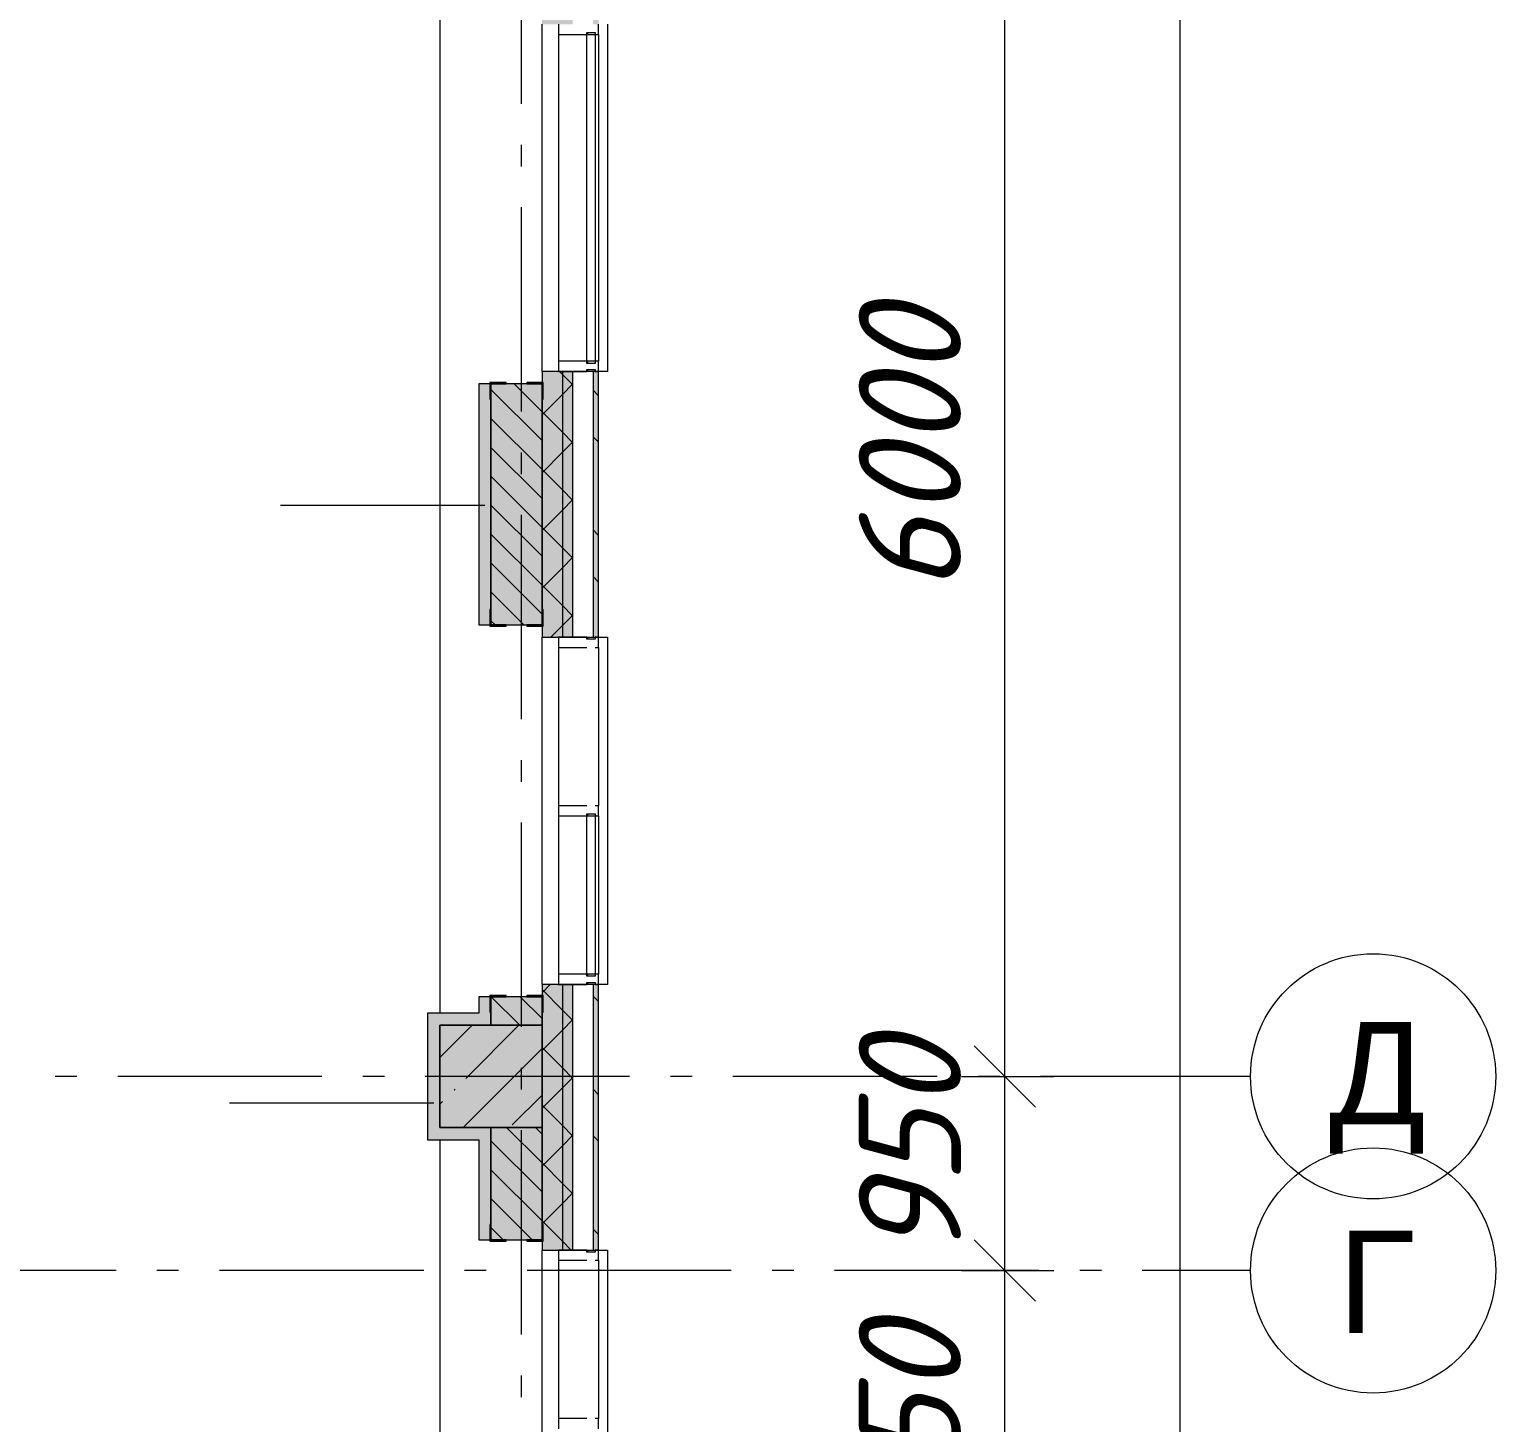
# Model space of a CAD drawing. Header units: millimetres. Extents: x -537608 to 253996, y -217170 to 186033.
# Drawn here: x -267036 to -259858, y -201445 to -194625 of the extents above; entities that cross this region are included whole.
import ezdxf

# ---------------------------------------------------------------- set-up
doc = ezdxf.new("R2010")
doc.units = ezdxf.units.MM
doc.layers.add('PDF _Геометрия', color=7, linetype='Continuous')
doc.layers.add('PDF _Текст', color=7, linetype='Continuous')
doc.layers.add('PDF _Сплошная заливка', color=7, linetype='Continuous', true_color=0xffffff)
doc.styles.add('PDF ArialMT', font='arial.ttf')
doc.styles.add('PDF ISOCPEUR Italic', font='isocpeui.ttf')

msp = doc.modelspace()

# ---------------------------------------------------------------- hatches: boundary and pattern name
at = {"layer": 'PDF _Сплошная заливка', "transparency": 33554559}
h = msp.add_hatch(color=256, dxfattribs=at)
h.paths.add_polyline_path([(-264249.1643, -212249.6591), (-264249.1643, -211209.6571), (-264276.1645, -211209.6571), (-264276.1645, -212249.6591)], flags=0)
h.paths.add_polyline_path([(-264249.1643, -209509.6581), (-264249.1643, -208314.6563), (-264276.1645, -208314.6563), (-264276.1645, -209509.6581)], flags=0)
h.paths.add_polyline_path([(-264249.1643, -206614.6531), (-264249.1643, -205314.6559), (-264276.1645, -205314.6559), (-264276.1645, -206614.6531)], flags=0)
h.paths.add_polyline_path([(-264249.1643, -203614.6527), (-264249.1643, -202299.6538), (-264276.1645, -202299.6538), (-264276.1645, -203614.6527)], flags=0)
h.paths.add_polyline_path([(-264276.1645, -200599.6527), (-264249.1643, -200599.6527), (-264249.1643, -199299.6513), (-264276.1645, -199299.6513), (-264276.1645, -200341.7158)], flags=0)
h.paths.add_polyline_path([(-264249.1643, -197599.6523), (-264249.1643, -196299.6509), (-264276.1645, -196299.6509), (-264276.1645, -197599.6523)], flags=0)
h.paths.add_polyline_path([(-264249.1643, -194599.6499), (-264249.1643, -193299.6505), (-264276.1645, -193299.6505), (-264276.1645, -194599.6499)], flags=0)
h.paths.add_polyline_path([(-264249.1643, -164629.6389), (-264249.1643, -162496.6379), (-264276.1645, -162496.6379), (-264276.1645, -164629.6389)], flags=0)
h.paths.add_polyline_path([(-264249.1643, -160696.6375), (-264249.1643, -160196.6364), (-264276.1645, -160196.6364), (-264276.1645, -160696.6375)], flags=0)
h.paths.add_polyline_path([(-264249.1643, -158906.6365), (-264249.1643, -154109.6348), (-264276.1645, -154109.6348), (-264276.1645, -158906.6365)], flags=0)
h.paths.add_polyline_path([(-264276.1645, -152409.6337), (-264249.1643, -152409.6337), (-264249.1643, -151109.6323), (-264276.1645, -151109.6323), (-264276.1645, -151128.1219)], flags=0)
h.paths.add_polyline_path([(-264249.1643, -149409.6334), (-264249.1643, -148109.6319), (-264276.1645, -148109.6319), (-264276.1645, -149409.6334)], flags=0)
h.paths.add_polyline_path([(-264249.1643, -146409.6309), (-264249.1643, -145109.6316), (-264276.1645, -145109.6316), (-264276.1645, -146409.6309)], flags=0)
h.paths.add_polyline_path([(-264249.1643, -143409.6305), (-264249.1643, -142182.8231), (-264276.1645, -142182.8231), (-264276.1645, -143409.6305)], flags=0)
h.paths.add_polyline_path([(-264276.1645, -140462.8232), (-264249.1643, -140462.8232), (-264249.1643, -139159.6289), (-264276.1645, -139159.6289), (-264276.1645, -139716.2732)], flags=0)
h.paths.add_polyline_path([(-264249.1643, -137459.6279), (-264249.1643, -136159.6286), (-264276.1645, -136159.6286), (-264276.1645, -137459.6279)], flags=0)
h.paths.add_polyline_path([(-264249.1643, -134459.6275), (-264249.1643, -133159.626), (-264276.1645, -133159.626), (-264276.1645, -134459.6275)], flags=0)
h.paths.add_polyline_path([(-264276.1645, -131459.625), (-264249.1643, -131459.625), (-264249.1643, -124122.6244), (-264276.1645, -124122.6244), (-264276.1645, -131157.3868)], flags=0)
h = msp.add_hatch(color=256, dxfattribs=at)
h.paths.add_polyline_path([(-264526.1645, -211999.658), (-264426.1641, -211999.658), (-264426.1641, -211209.6571), (-264526.1645, -211209.6571), (-264526.1645, -211753.5623)], flags=0)
h.paths.add_polyline_path([(-264526.1645, -209509.6581), (-264426.1641, -209509.6581), (-264426.1641, -208314.6563), (-264526.1645, -208314.6563), (-264526.1645, -208900.6001)], flags=0)
h.paths.add_polyline_path([(-264426.1641, -206614.6531), (-264426.1641, -205314.6559), (-264526.1645, -205314.6559), (-264526.1645, -206614.6531)], flags=0)
h.paths.add_polyline_path([(-264426.1641, -203614.6527), (-264426.1641, -202299.6538), (-264526.1645, -202299.6538), (-264526.1645, -203614.6527)], flags=0)
h.paths.add_polyline_path([(-264426.1641, -200599.6527), (-264426.1641, -199299.6513), (-264526.1645, -199299.6513), (-264526.1645, -200599.6527)], flags=0)
h.paths.add_polyline_path([(-264526.1645, -197599.6523), (-264426.1641, -197599.6523), (-264426.1641, -196299.6509), (-264526.1645, -196299.6509), (-264526.1645, -196775.5142)], flags=0)
h.paths.add_polyline_path([(-264426.1641, -194599.6499), (-264426.1641, -193299.6505), (-264526.1645, -193299.6505), (-264526.1645, -194599.6499)], flags=0)
h.paths.add_polyline_path([(-264526.1645, -164629.6389), (-264426.1641, -164629.6389), (-264426.1641, -162496.6379), (-264526.1645, -162496.6379), (-264526.1645, -163966.4508)], flags=0)
h.paths.add_polyline_path([(-264426.1641, -160696.6375), (-264426.1641, -160196.6364), (-264526.1645, -160196.6364), (-264526.1645, -160696.6375)], flags=0)
h.paths.add_polyline_path([(-264526.1645, -158906.6365), (-264426.1641, -158906.6365), (-264426.1641, -154109.6348), (-264526.1645, -154109.6348), (-264526.1645, -156834.0462)], flags=0)
h.paths.add_polyline_path([(-264426.1641, -152409.6337), (-264426.1641, -151109.6323), (-264526.1645, -151109.6323), (-264526.1645, -152409.6337)], flags=0)
h.paths.add_polyline_path([(-264526.1645, -149409.6334), (-264426.1641, -149409.6334), (-264426.1641, -148109.6319), (-264526.1645, -148109.6319), (-264526.1645, -148949.633)], flags=0)
h.paths.add_polyline_path([(-264426.1641, -146409.6309), (-264426.1641, -145109.6316), (-264526.1645, -145109.6316), (-264526.1645, -146409.6309)], flags=0)
h.paths.add_polyline_path([(-264426.1641, -143409.6305), (-264426.1641, -142182.8231), (-264526.1645, -142182.8231), (-264526.1645, -143409.6305)], flags=0)
h.paths.add_polyline_path([(-264526.1645, -140462.8232), (-264426.1641, -140462.8232), (-264426.1641, -139159.6289), (-264526.1645, -139159.6289), (-264526.1645, -140199.6288)], flags=0)
h.paths.add_polyline_path([(-264526.1645, -137459.6279), (-264426.1641, -137459.6279), (-264426.1641, -136159.6286), (-264526.1645, -136159.6286), (-264526.1645, -136863.3111)], flags=0)
h.paths.add_polyline_path([(-264526.1645, -134459.6275), (-264426.1641, -134459.6275), (-264426.1641, -133159.626), (-264526.1645, -133159.626), (-264526.1645, -134010.3489)], flags=0)
h.paths.add_polyline_path([(-264526.1645, -131459.625), (-264426.1641, -131459.625), (-264426.1641, -124299.6231), (-264526.1645, -124299.6231), (-264526.1645, -131157.3868)], flags=0)
h = msp.add_hatch(color=256, dxfattribs=at)
h.paths.add_polyline_path([(-264376.1639, -212099.6584), (-264376.1639, -211209.6571), (-264426.1641, -211209.6571), (-264426.1641, -212099.6584)], flags=0)
h.paths.add_polyline_path([(-264426.1641, -209509.6581), (-264376.1639, -209509.6581), (-264376.1639, -208314.6563), (-264426.1641, -208314.6563), (-264426.1641, -208900.6001)], flags=0)
h.paths.add_polyline_path([(-264376.1639, -206614.6531), (-264376.1639, -205314.6559), (-264426.1641, -205314.6559), (-264426.1641, -206614.6531)], flags=0)
h.paths.add_polyline_path([(-264376.1639, -203614.6527), (-264376.1639, -202299.6538), (-264426.1641, -202299.6538), (-264426.1641, -203614.6527)], flags=0)
h.paths.add_polyline_path([(-264426.1641, -200599.6527), (-264376.1639, -200599.6527), (-264376.1639, -199299.6513), (-264426.1641, -199299.6513), (-264426.1641, -200341.7158)], flags=0)
h.paths.add_polyline_path([(-264426.1641, -197599.6523), (-264376.1639, -197599.6523), (-264376.1639, -196299.6509), (-264426.1641, -196299.6509), (-264426.1641, -196775.5142)], flags=0)
h.paths.add_polyline_path([(-264376.1639, -194599.6499), (-264376.1639, -193299.6505), (-264426.1641, -193299.6505), (-264426.1641, -194599.6499)], flags=0)
h.paths.add_polyline_path([(-264376.1639, -164629.6389), (-264376.1639, -162496.6379), (-264426.1641, -162496.6379), (-264426.1641, -164629.6389)], flags=0)
h.paths.add_polyline_path([(-264376.1639, -160696.6375), (-264376.1639, -160196.6364), (-264426.1641, -160196.6364), (-264426.1641, -160696.6375)], flags=0)
h.paths.add_polyline_path([(-264376.1639, -158906.6365), (-264376.1639, -154109.6348), (-264426.1641, -154109.6348), (-264426.1641, -158906.6365)], flags=0)
h.paths.add_polyline_path([(-264426.1641, -152409.6337), (-264376.1639, -152409.6337), (-264376.1639, -151109.6323), (-264426.1641, -151109.6323), (-264426.1641, -151128.1219)], flags=0)
h.paths.add_polyline_path([(-264376.1639, -149409.6334), (-264376.1639, -148109.6319), (-264426.1641, -148109.6319), (-264426.1641, -149409.6334)], flags=0)
h.paths.add_polyline_path([(-264426.1641, -146409.6309), (-264376.1639, -146409.6309), (-264376.1639, -145109.6316), (-264426.1641, -145109.6316), (-264426.1641, -145422.1975)], flags=0)
h.paths.add_polyline_path([(-264426.1641, -143409.6305), (-264376.1639, -143409.6305), (-264376.1639, -142182.8231), (-264426.1641, -142182.8231), (-264426.1641, -142569.2354)], flags=0)
h.paths.add_polyline_path([(-264376.1639, -140462.8232), (-264376.1639, -139159.6289), (-264426.1641, -139159.6289), (-264426.1641, -140462.8232)], flags=0)
h.paths.add_polyline_path([(-264376.1639, -137459.6279), (-264376.1639, -136159.6286), (-264426.1641, -136159.6286), (-264426.1641, -137459.6279)], flags=0)
h.paths.add_polyline_path([(-264376.1639, -134459.6275), (-264376.1639, -133159.626), (-264426.1641, -133159.626), (-264426.1641, -134459.6275)], flags=0)
h.paths.add_polyline_path([(-264426.1641, -131459.625), (-264376.1639, -131459.625), (-264376.1639, -124249.6228), (-264426.1641, -124249.6228), (-264426.1641, -131157.3868)], flags=0)
h = msp.add_hatch(color=256, dxfattribs=at)
h.paths.add_polyline_path([(-264526.1645, -211499.6558), (-264526.1645, -211332.6553), (-264776.1645, -211332.6553), (-264774.2269, -211499.6558)], flags=0)
h.paths.add_polyline_path([(-264774.2269, -211297.6569), (-264526.1645, -211297.6569), (-264526.1645, -211269.6556), (-264776.1645, -211272.6568), (-264776.1645, -211297.6569)], flags=0)
h.paths.add_polyline_path([(-264776.1645, -209449.6553), (-264526.1645, -209449.6553), (-264526.1645, -208999.6576), (-264776.1645, -208999.6576), (-264776.1645, -209059.6562)], flags=0)
h.paths.add_polyline_path([(-264776.1645, -208499.6554), (-264526.1645, -208499.6554), (-264526.1645, -208374.6548), (-264776.1645, -208374.6548)], flags=0)
h.paths.add_polyline_path([(-264776.1645, -206554.6545), (-264526.1645, -206554.6545), (-264526.1645, -205374.6545), (-264776.1645, -205374.6545)], flags=0)
h.paths.add_polyline_path([(-264776.1645, -203554.6542), (-264526.1645, -203554.6542), (-264526.1645, -203179.069), (-264776.1645, -203179.069), (-264776.1645, -203204.0691)], flags=0)
h.paths.add_polyline_path([(-264526.1645, -203144.0685), (-264526.1645, -202999.6547), (-264776.1645, -202999.6547), (-264774.2269, -203144.0685)], flags=0)
h.paths.add_polyline_path([(-264776.1645, -202499.6525), (-264526.1645, -202499.6525), (-264526.1645, -202369.6528), (-264776.1645, -202369.6528), (-264776.1645, -202481.4385)], flags=0)
h.paths.add_polyline_path([(-264526.1645, -200549.6525), (-264526.1645, -199999.6522), (-264776.1645, -199999.6522), (-264774.2269, -200549.6525)], flags=0)
h.paths.add_polyline_path([(-264776.1645, -199499.6522), (-264526.1645, -199499.6522), (-264526.1645, -199359.652), (-264776.1645, -199359.652)], flags=0)
h.paths.add_polyline_path([(-264774.2269, -197539.6517), (-264526.1645, -197539.6517), (-264526.1645, -196359.6516), (-264776.1645, -196359.6516), (-264776.1645, -197539.6517)], flags=0)
h.paths.add_polyline_path([(-264774.2269, -194539.6513), (-264526.1645, -194539.6513), (-264526.1645, -194170.65), (-264776.1645, -194170.65), (-264776.1645, -194539.6513)], flags=0)
h.paths.add_polyline_path([(-264776.1645, -194135.6493), (-264526.1645, -194135.6493), (-264526.1645, -193999.6494), (-264776.1645, -193999.6494)], flags=0)
h.paths.add_polyline_path([(-264526.1645, -193499.6493), (-264526.1645, -193269.6492), (-264776.1645, -193269.6492), (-264774.2269, -193499.6493)], flags=0)
at = {"layer": 'PDF _Сплошная заливка', "true_color": 0xff7d7d, "transparency": 33554559}
h = msp.add_hatch(color=11, dxfattribs=at)
h.paths.add_polyline_path([(-264776.1645, -199499.6522), (-264776.1645, -199359.652), (-264836.1641, -199359.652), (-264836.1641, -199499.6522)], flags=0)
h.paths.add_polyline_path([(-264836.1641, -197539.6517), (-264776.1645, -197539.6517), (-264776.1645, -196359.6516), (-264836.1641, -196359.6516), (-264836.1641, -196775.5142)], flags=0)
h.paths.add_polyline_path([(-264836.1641, -194539.6513), (-264776.1645, -194539.6513), (-264776.1645, -194255.6507), (-264836.1641, -194255.6507), (-264836.1641, -194279.1718)], flags=0)
for points in [[(-264836.1641, -199499.6522), (-264836.1641, -199439.6515), (-265086.1637, -199439.6515), (-265086.1637, -199499.6522), (-265026.1651, -199499.6522)], [(-264836.1641, -200059.6529), (-264776.1645, -200059.6529), (-264776.1645, -199999.6522), (-265026.1651, -199999.6522), (-265026.1651, -200059.6529)]]:
    msp.add_hatch(color=11, dxfattribs=at).paths.add_polyline_path(points)
at = {"layer": 'PDF _Сплошная заливка', "transparency": 33554559}
msp.add_hatch(color=256, dxfattribs=at).paths.add_polyline_path([(-265026.1651, -199999.6522), (-264526.1645, -199999.6522), (-264526.1645, -199499.6522), (-265026.1651, -199499.6522), (-265026.1651, -199628.4764)])

# ---------------------------------------------------------------- linework, layer by layer
at = {"layer": 'PDF _Геометрия', "lineweight": 9}
for p, q in [((-261401.9804, -212139.656), (-261401.9804, -124259.6211)), ((-262260.3263, -199749.6532), (-262260.3263, -193749.6504)), ((-264446.1645, -194599.6499), (-264446.1645, -194649.6501)), ((-264446.1645, -194649.6501), (-264306.1643, -194649.6501)), ((-264446.1645, -194649.6501), (-264446.1645, -196249.6507)), ((-264306.1643, -194649.6501), (-264306.1643, -194639.6496)), ((-264306.1643, -194639.6496), (-264266.164, -194639.6496)), ((-264306.1643, -196249.6507), (-264306.1643, -194649.6501)), ((-264306.1643, -194649.6501), (-264266.164, -194649.6501)), ((-264266.164, -194639.6496), (-264266.164, -194649.6501)), ((-264266.164, -194649.6501), (-264249.1643, -194649.6501)), ((-264266.164, -194649.6501), (-264266.164, -196249.6507)), ((-264249.1643, -194649.6501), (-264249.1643, -194599.6499)), ((-264249.1643, -194649.6501), (-264249.1643, -196249.6507)), ((-264426.1641, -196299.6509), (-264526.1645, -196299.6509)), ((-264526.1645, -196299.6509), (-264526.1645, -197599.6523)), ((-264306.1643, -196249.6507), (-264446.1645, -196249.6507)), ((-264446.1645, -196249.6507), (-264446.1645, -196299.6509)), ((-264446.1645, -196299.6509), (-264306.1643, -196299.6509)), ((-264426.1641, -196313.7097), (-264440.2229, -196299.6509)), ((-264376.1639, -196299.6509), (-264426.1641, -196299.6509)), ((-264426.1641, -196299.6509), (-264426.1641, -197599.6523)), ((-264276.1645, -196299.6509), (-264376.1639, -196299.6509)), ((-264376.1639, -196299.6509), (-264376.1639, -197599.6523)), ((-264306.1643, -196259.6512), (-264306.1643, -196249.6507)), ((-264266.164, -196249.6507), (-264306.1643, -196249.6507)), ((-264266.164, -196259.6512), (-264306.1643, -196259.6512)), ((-264306.1643, -196299.6509), (-264306.1643, -196289.6504)), ((-264306.1643, -196289.6504), (-264266.164, -196289.6504)), ((-264249.1643, -196299.6509), (-264276.1645, -196299.6509)), ((-264276.1645, -196299.6509), (-264276.1645, -197599.6523)), ((-264249.1643, -196249.6507), (-264266.164, -196249.6507)), ((-264266.164, -196249.6507), (-264266.164, -196259.6512)), ((-264266.164, -196289.6504), (-264266.164, -196299.6509)), ((-264266.164, -196299.6509), (-264249.1643, -196299.6509)), ((-264249.1643, -196299.6509), (-264249.1643, -196249.6507)), ((-264249.1643, -197599.6523), (-264249.1643, -196299.6509)), ((-264776.1645, -196359.6516), (-264836.1641, -196359.6516)), ((-264836.1641, -196359.6516), (-264836.1641, -197539.6517)), ((-264526.1645, -196359.6516), (-264776.1645, -196359.6516)), ((-264776.1645, -196359.6516), (-264776.1645, -197539.6517)), ((-264776.1645, -197539.6517), (-264776.1645, -196359.6516)), ((-264526.1645, -196496.5516), (-264663.0655, -196359.6516)), ((-264526.1645, -197539.6517), (-264526.1645, -196359.6516)), ((-264376.1639, -196363.7099), (-264426.1641, -196313.7097)), ((-264426.1641, -196411.934), (-264376.1639, -196361.9337)), ((-264526.1645, -196637.9727), (-264776.1645, -196387.9737)), ((-264526.1645, -196511.9344), (-264426.1641, -196411.934)), ((-264426.1641, -196596.552), (-264526.1645, -196496.5516)), ((-264526.1645, -196779.3938), (-264776.1645, -196529.3949)), ((-264376.1639, -196646.5522), (-264426.1641, -196596.552)), ((-264426.1641, -196694.7763), (-264376.1639, -196644.7761)), ((-264526.1645, -196920.8171), (-264776.1645, -196670.816)), ((-264526.1645, -196794.7767), (-264426.1641, -196694.7763)), ((-264426.1641, -196879.3943), (-264526.1645, -196779.3938)), ((-264526.1645, -197062.2383), (-264776.1645, -196812.2372)), ((-264376.1639, -196929.3945), (-264426.1641, -196879.3943)), ((-264426.1641, -196977.6207), (-264376.1639, -196927.6204)), ((-264806.1649, -196955.6369), (-265806.165, -196955.6369)), ((-264526.1645, -197203.6594), (-264776.1645, -196953.6583)), ((-264526.1645, -197077.619), (-264426.1641, -196977.6207)), ((-264426.1641, -197162.2366), (-264526.1645, -197062.2383)), ((-264526.1645, -197345.0805), (-264776.1645, -197095.0794)), ((-264376.1639, -197212.2368), (-264426.1641, -197162.2366)), ((-264426.1641, -197260.463), (-264376.1639, -197210.4628)), ((-264526.1645, -197486.5017), (-264776.1645, -197236.5027)), ((-264526.1645, -197360.4634), (-264426.1641, -197260.463)), ((-264614.4352, -197539.6517), (-264776.1645, -197377.9239)), ((-264426.1641, -197445.081), (-264526.1645, -197345.0805)), ((-264376.1639, -197495.0812), (-264426.1641, -197445.081)), ((-264755.8579, -197539.6517), (-264776.1645, -197519.345)), ((-264426.1641, -197543.3052), (-264376.1639, -197493.305)), ((-264836.1641, -197539.6517), (-264776.1645, -197539.6517)), ((-264776.1645, -197539.6517), (-264526.1645, -197539.6517)), ((-264482.5112, -197599.6523), (-264426.1641, -197543.3052)), ((-264526.1645, -197599.6523), (-264426.1641, -197599.6523)), ((-264306.1643, -197599.6523), (-264446.1645, -197599.6523)), ((-264446.1645, -197599.6523), (-264446.1645, -197649.6526)), ((-264446.1645, -197649.6526), (-264306.1643, -197649.6526)), ((-264446.1645, -197649.6526), (-264446.1645, -198424.6517)), ((-264426.1641, -197599.6523), (-264376.1639, -197599.6523)), ((-264376.1639, -197599.6523), (-264276.1645, -197599.6523)), ((-264306.1643, -197609.6507), (-264306.1643, -197599.6523)), ((-264266.164, -197609.6507), (-264306.1643, -197609.6507)), ((-264276.1645, -197599.6523), (-264249.1643, -197599.6523)), ((-264249.1643, -197599.6523), (-264266.164, -197599.6523)), ((-264266.164, -197599.6523), (-264266.164, -197609.6507)), ((-264266.164, -197649.6526), (-264249.1643, -197649.6526)), ((-264249.1643, -197649.6526), (-264249.1643, -197599.6523)), ((-264249.1643, -197649.6526), (-264249.1643, -198424.6517)), ((-264306.1643, -198424.6517), (-264446.1645, -198424.6517)), ((-264446.1645, -198424.6517), (-264446.1645, -198474.6519)), ((-264249.1643, -198424.6517), (-264266.164, -198424.6517)), ((-264249.1643, -198474.6519), (-264249.1643, -198424.6517)), ((-264446.1645, -198474.6519), (-264446.1645, -199249.6532)), ((-264446.1645, -198474.6519), (-264306.1643, -198474.6519)), ((-264306.1643, -198474.6519), (-264306.1643, -198464.6514)), ((-264306.1643, -198464.6514), (-264266.164, -198464.6514)), ((-264306.1643, -199249.6532), (-264306.1643, -198474.6519)), ((-264306.1643, -198474.6519), (-264266.164, -198474.6519)), ((-264266.164, -198464.6514), (-264266.164, -198474.6519)), ((-264266.164, -198474.6519), (-264266.164, -199249.6532)), ((-264266.164, -198474.6519), (-264249.1643, -198474.6519)), ((-264249.1643, -198474.6519), (-264249.1643, -199249.6532)), ((-264526.1645, -199340.3615), (-264485.4543, -199299.6513)), ((-264426.1641, -199299.6513), (-264526.1645, -199299.6513)), ((-264526.1645, -199299.6513), (-264526.1645, -200599.6527)), ((-264306.1643, -199249.6532), (-264446.1645, -199249.6532)), ((-264446.1645, -199249.6532), (-264446.1645, -199299.6513)), ((-264446.1645, -199299.6513), (-264306.1643, -199299.6513)), ((-264376.1639, -199299.6513), (-264426.1641, -199299.6513)), ((-264426.1641, -199299.6513), (-264426.1641, -200599.6527)), ((-264276.1645, -199299.6513), (-264376.1639, -199299.6513)), ((-264376.1639, -199299.6513), (-264376.1639, -200599.6527)), ((-264266.164, -199249.6532), (-264306.1643, -199249.6532)), ((-264306.1643, -199259.6515), (-264306.1643, -199249.6532)), ((-264266.164, -199259.6515), (-264306.1643, -199259.6515)), ((-264306.1643, -199299.6513), (-264306.1643, -199289.653)), ((-264306.1643, -199289.653), (-264266.164, -199289.653)), ((-264249.1643, -199299.6513), (-264276.1645, -199299.6513)), ((-264276.1645, -199299.6513), (-264276.1645, -200599.6527)), ((-264249.1643, -199249.6532), (-264266.164, -199249.6532)), ((-264266.164, -199249.6532), (-264266.164, -199259.6515)), ((-264266.164, -199289.653), (-264266.164, -199299.6513)), ((-264266.164, -199299.6513), (-264249.1643, -199299.6513)), ((-264249.1643, -199299.6513), (-264249.1643, -199249.6532)), ((-264249.1643, -200599.6527), (-264249.1643, -199299.6513)), ((-264776.1645, -199359.652), (-264836.1641, -199359.652)), ((-264836.1641, -199359.652), (-264836.1641, -199439.6515)), ((-264526.1645, -199359.652), (-264776.1645, -199359.652)), ((-264776.1645, -199359.652), (-264776.1645, -199499.6522)), ((-264776.1645, -199499.6522), (-264776.1645, -199359.652)), ((-264634.3354, -199499.6522), (-264774.3345, -199359.652)), ((-264526.1645, -199466.402), (-264632.9134, -199359.652)), ((-264426.1641, -199424.9791), (-264526.1645, -199324.9808)), ((-264526.1645, -199499.6522), (-264526.1645, -199359.652)), ((-264836.1641, -199439.6515), (-265086.1637, -199439.6515)), ((-265086.1637, -199439.6515), (-265086.1637, -199499.6522)), ((-264376.1639, -199474.9793), (-264426.1641, -199424.9791)), ((-265086.1637, -199499.6522), (-265086.1637, -200059.6529)), ((-265026.1651, -199657.7027), (-264868.114, -199499.6522)), ((-264776.1645, -199499.6522), (-265026.1651, -199499.6522)), ((-265026.1651, -199499.6522), (-265026.1651, -199999.6522)), ((-265026.1651, -199499.6522), (-264836.1641, -199499.6522)), ((-265026.1651, -199999.6522), (-265026.1651, -199499.6522)), ((-264899.5999, -199759.2361), (-264640.016, -199499.6522)), ((-264836.1641, -199499.6522), (-264776.1645, -199499.6522)), ((-264775.7566, -199499.6522), (-264776.1645, -199499.2452)), ((-264526.1645, -199499.6522), (-264776.1645, -199499.6522)), ((-264776.1645, -199499.6522), (-264526.1645, -199499.6522)), ((-264526.1645, -199999.6522), (-264526.1645, -199499.6522)), ((-264526.1645, -199623.2059), (-264426.1641, -199523.2055)), ((-264426.1641, -199523.2055), (-264376.1639, -199473.2053)), ((-264911.9164, -199999.6522), (-264526.1645, -199613.8987)), ((-264426.1641, -199707.8235), (-264526.1645, -199607.8231)), ((-264376.1639, -199757.8238), (-264426.1641, -199707.8235)), ((-264956.6252, -199816.2614), (-264951.8834, -199811.5205)), ((-264526.1645, -199906.0482), (-264426.1641, -199806.0478)), ((-264426.1641, -199806.0478), (-264376.1639, -199756.0476)), ((-262472.4591, -199749.6532), (-262260.3263, -199749.6532)), ((-262260.3263, -200699.6532), (-262260.3263, -199749.6532)), ((-262260.3263, -199749.6532), (-262020.3268, -199749.6532)), ((-265056.1649, -199880.357), (-266056.1656, -199880.357)), ((-265026.1651, -199885.8018), (-265013.6495, -199873.2867)), ((-264671.5019, -199987.3352), (-264526.1645, -199841.9978)), ((-264426.1641, -199990.6658), (-264526.1645, -199890.6653)), ((-265026.1651, -199999.6522), (-264776.1645, -199999.6522)), ((-264776.1645, -199999.6522), (-265026.1651, -199999.6522)), ((-264776.1645, -199999.6522), (-264526.1645, -199999.6522)), ((-264776.1645, -199999.6522), (-264776.1645, -200059.6529)), ((-264526.1645, -199999.6522), (-264776.1645, -199999.6522)), ((-264776.1645, -200059.6529), (-264776.1645, -199999.6522)), ((-264526.1645, -200173.5076), (-264700.0199, -199999.6522)), ((-264526.1645, -200032.0865), (-264558.5988, -199999.6522)), ((-264526.1645, -200549.6525), (-264526.1645, -199999.6522)), ((-264376.1639, -200040.666), (-264426.1641, -199990.6658)), ((-265086.1637, -200059.6529), (-265026.1651, -200059.6529)), ((-265026.1651, -200059.6529), (-264836.1641, -200059.6529)), ((-264836.1641, -200059.6529), (-264836.1641, -200549.6525)), ((-264776.1645, -200059.6529), (-264776.1645, -200549.6525)), ((-264776.1645, -200549.6525), (-264776.1645, -200059.6529)), ((-264526.1645, -200314.9309), (-264776.1645, -200064.9298)), ((-264526.1645, -200188.8905), (-264426.1641, -200088.89)), ((-264426.1641, -200088.89), (-264376.1639, -200038.8898)), ((-264426.1641, -200273.5081), (-264526.1645, -200173.5076)), ((-264526.1645, -200456.352), (-264776.1645, -200206.3509)), ((-264376.1639, -200323.5083), (-264426.1641, -200273.5081)), ((-264426.1641, -200371.7345), (-264376.1639, -200321.7343)), ((-264574.2842, -200549.6525), (-264776.1645, -200347.7721)), ((-264526.1645, -200471.7328), (-264426.1641, -200371.7345)), ((-264426.1641, -200556.3525), (-264526.1645, -200456.352)), ((-264715.7064, -200549.6525), (-264776.1645, -200489.1932)), ((-264836.1641, -200549.6525), (-264776.1645, -200549.6525)), ((-264776.1645, -200549.6525), (-264526.1645, -200549.6525)), ((-264526.1645, -200599.6527), (-264426.1641, -200599.6527)), ((-264306.1643, -200599.6527), (-264446.1645, -200599.6527)), ((-264446.1645, -200599.6527), (-264446.1645, -200649.653)), ((-264382.8628, -200599.6527), (-264426.1641, -200556.3525)), ((-264426.1641, -200599.6527), (-264376.1639, -200599.6527)), ((-264376.1639, -200599.6527), (-264276.1645, -200599.6527)), ((-264306.1643, -200609.6532), (-264306.1643, -200599.6527)), ((-264266.164, -200609.6532), (-264306.1643, -200609.6532)), ((-264276.1645, -200599.6527), (-264249.1643, -200599.6527)), ((-264249.1643, -200599.6527), (-264266.164, -200599.6527)), ((-264266.164, -200599.6527), (-264266.164, -200609.6532)), ((-264249.1643, -200649.653), (-264249.1643, -200599.6527)), ((-264446.1645, -200649.653), (-264306.1643, -200649.653)), ((-264446.1645, -200649.653), (-264446.1645, -201424.6521)), ((-264266.164, -200649.653), (-264249.1643, -200649.653)), ((-264249.1643, -200649.653), (-264249.1643, -201424.6521)), ((-262472.4591, -200699.6532), (-262260.3263, -200699.6532)), ((-262260.3263, -202749.6536), (-262260.3263, -200699.6532)), ((-262260.3263, -200699.6532), (-262020.3268, -200699.6532)), ((-264306.1643, -201424.6521), (-264446.1645, -201424.6521)), ((-264446.1645, -201424.6521), (-264446.1645, -201474.6523)), ((-264249.1643, -201424.6521), (-264266.164, -201424.6521)), ((-264249.1643, -201474.6523), (-264249.1643, -201424.6521))]:
    msp.add_line(p, q, dxfattribs=at)
at = {"layer": 'PDF _Геометрия', "color": 253, "lineweight": 9, "true_color": 0xaaaaaa}
for p, q in [((-264626.1644, -194990.0731), (-264626.1644, -193990.073)), ((-264304.1642, -194639.6496), (-264304.1642, -194649.6501)), ((-264206.1639, -194599.6499), (-264206.1639, -196299.6509)), ((-264626.1644, -195295.9069), (-264626.1644, -195190.074)), ((-264626.1644, -196495.9078), (-264626.1644, -195495.9077)), ((-264304.1642, -196249.6507), (-264304.1642, -196259.6512)), ((-264304.1642, -196289.6504), (-264304.1642, -196299.6509)), ((-264206.1639, -196299.6509), (-264249.1643, -196299.6509)), ((-264626.1644, -196801.7415), (-264626.1644, -196695.9087)), ((-264626.1644, -198001.7425), (-264626.1644, -197001.7424)), ((-264304.1642, -197599.6523), (-264304.1642, -197609.6507)), ((-264249.1643, -197599.6523), (-264206.1639, -197599.6523)), ((-264206.1639, -197599.6523), (-264206.1639, -199299.6513)), ((-264626.1644, -198307.5762), (-264626.1644, -198201.7413)), ((-264626.1644, -199507.5751), (-264626.1644, -198507.5749)), ((-264304.1642, -198464.6514), (-264304.1642, -198474.6519)), ((-264304.1642, -199249.6532), (-264304.1642, -199259.6515)), ((-264304.1642, -199289.653), (-264304.1642, -199299.6513)), ((-264206.1639, -199299.6513), (-264249.1643, -199299.6513)), ((-264626.1644, -199813.4087), (-264626.1644, -199707.5759)), ((-266803.2263, -199749.6532), (-266909.0608, -199749.6532)), ((-265603.2264, -199749.6532), (-266603.2266, -199749.6532)), ((-265297.3922, -199749.6532), (-265403.2266, -199749.6532)), ((-264097.3934, -199749.6532), (-265097.393, -199749.6532)), ((-263791.5592, -199749.6532), (-263897.3914, -199749.6532)), ((-262591.5584, -199749.6532), (-263591.5599, -199749.6532)), ((-262285.7242, -199749.6532), (-262391.5583, -199749.6532)), ((-261058.2013, -199749.6532), (-262085.7249, -199749.6532)), ((-264626.1644, -201013.4097), (-264626.1644, -200013.4096)), ((-264304.1642, -200599.6527), (-264304.1642, -200609.6532)), ((-264249.1643, -200599.6527), (-264206.1639, -200599.6527)), ((-264206.1639, -200599.6527), (-264206.1639, -202299.6538)), ((-266611.2625, -200699.6532), (-267611.2626, -200699.6532)), ((-266305.4293, -200699.6532), (-266411.2616, -200699.6532)), ((-265105.4277, -200699.6532), (-266105.4273, -200699.6532)), ((-264799.5941, -200699.6532), (-264905.4274, -200699.6532)), ((-263599.5942, -200699.6532), (-264599.5943, -200699.6532)), ((-263293.7602, -200699.6532), (-263399.5944, -200699.6532)), ((-262093.7603, -200699.6532), (-263093.7607, -200699.6532)), ((-261787.9269, -200699.6532), (-261893.7594, -200699.6532)), ((-261058.2013, -200699.6532), (-261587.926, -200699.6532)), ((-264626.1644, -201319.2434), (-264626.1644, -201213.4106))]:
    msp.add_line(p, q, dxfattribs=at)
at = {"layer": 'PDF _Геометрия', "color": 9, "lineweight": 9, "true_color": 0xc0c0c0}
for p, q in [((-265026.1651, -194255.6507), (-265026.1651, -199439.6515)), ((-264526.1645, -196299.6509), (-264526.1645, -194599.6499)), ((-264526.1645, -199299.6513), (-264526.1645, -197599.6523)), ((-265026.1651, -200059.6529), (-265026.1651, -202239.6531)), ((-264526.1645, -202299.6538), (-264526.1645, -200599.6527))]:
    msp.add_line(p, q, dxfattribs=at)
at = {"layer": 'PDF _Геометрия', "color": 253, "lineweight": 20, "true_color": 0xaaaaaa}
for p, q in [((-264701.1642, -196353.6513), (-264782.1649, -196353.6513)), ((-264782.1649, -196353.6513), (-264782.1649, -196434.652)), ((-264776.1645, -196434.652), (-264776.1645, -196359.6516)), ((-264776.1645, -196359.6516), (-264701.1642, -196359.6516)), ((-264701.1642, -196359.6516), (-264701.1642, -196353.6513)), ((-264520.1643, -196353.6513), (-264601.1649, -196353.6513)), ((-264601.1649, -196353.6513), (-264601.1649, -196359.6516)), ((-264601.1649, -196359.6516), (-264526.1645, -196359.6516)), ((-264526.1645, -196359.6516), (-264526.1645, -196434.652)), ((-264520.1643, -196434.652), (-264520.1643, -196353.6513)), ((-264782.1649, -196434.652), (-264776.1645, -196434.652)), ((-264526.1645, -196434.652), (-264520.1643, -196434.652)), ((-264776.1645, -197464.6514), (-264782.1649, -197464.6514)), ((-264782.1649, -197464.6514), (-264782.1649, -197545.6519)), ((-264776.1645, -197539.6517), (-264776.1645, -197464.6514)), ((-264520.1643, -197464.6514), (-264526.1645, -197464.6514)), ((-264526.1645, -197464.6514), (-264526.1645, -197539.6517)), ((-264520.1643, -197545.6519), (-264520.1643, -197464.6514)), ((-264782.1649, -197545.6519), (-264701.1642, -197545.6519)), ((-264701.1642, -197539.6517), (-264776.1645, -197539.6517)), ((-264701.1642, -197545.6519), (-264701.1642, -197539.6517)), ((-264601.1649, -197539.6517), (-264601.1649, -197545.6519)), ((-264526.1645, -197539.6517), (-264601.1649, -197539.6517)), ((-264601.1649, -197545.6519), (-264520.1643, -197545.6519)), ((-264701.1642, -199353.6517), (-264782.1649, -199353.6517)), ((-264782.1649, -199353.6517), (-264782.1649, -199434.6523)), ((-264776.1645, -199434.6523), (-264776.1645, -199359.652)), ((-264776.1645, -199359.652), (-264701.1642, -199359.652)), ((-264701.1642, -199359.652), (-264701.1642, -199353.6517)), ((-264520.1643, -199353.6517), (-264601.1649, -199353.6517)), ((-264601.1649, -199353.6517), (-264601.1649, -199359.652)), ((-264601.1649, -199359.652), (-264526.1645, -199359.652)), ((-264526.1645, -199359.652), (-264526.1645, -199434.6523)), ((-264520.1643, -199434.6523), (-264520.1643, -199353.6517)), ((-264782.1649, -199434.6523), (-264776.1645, -199434.6523)), ((-264526.1645, -199434.6523), (-264520.1643, -199434.6523)), ((-264776.1645, -200474.6522), (-264782.1649, -200474.6522)), ((-264782.1649, -200474.6522), (-264782.1649, -200555.6528)), ((-264776.1645, -200549.6525), (-264776.1645, -200474.6522)), ((-264520.1643, -200474.6522), (-264526.1645, -200474.6522)), ((-264526.1645, -200474.6522), (-264526.1645, -200549.6525)), ((-264520.1643, -200555.6528), (-264520.1643, -200474.6522)), ((-264782.1649, -200555.6528), (-264701.1642, -200555.6528)), ((-264701.1642, -200549.6525), (-264776.1645, -200549.6525)), ((-264701.1642, -200555.6528), (-264701.1642, -200549.6525)), ((-264601.1649, -200549.6525), (-264601.1649, -200555.6528)), ((-264526.1645, -200549.6525), (-264601.1649, -200549.6525)), ((-264601.1649, -200555.6528), (-264520.1643, -200555.6528))]:
    msp.add_line(p, q, dxfattribs=at)
at = {"layer": 'PDF _Геометрия', "color": 8, "lineweight": 9, "true_color": 0x787878}
for p, q in [((-264249.1643, -196417.9472), (-264276.1645, -196390.947)), ((-264249.1643, -196646.0463), (-264276.1645, -196619.0461)), ((-264249.1643, -197102.2445), (-264276.1645, -197075.2443)), ((-264249.1643, -197330.3414), (-264276.1645, -197303.3412)), ((-264249.1643, -199383.229), (-264276.1645, -199356.2288)), ((-264249.1643, -199839.4272), (-264276.1645, -199812.4269)), ((-264249.1643, -200067.5263), (-264276.1645, -200040.5261)), ((-264249.1643, -200523.7223), (-264276.1645, -200496.7221))]:
    msp.add_line(p, q, dxfattribs=at)
at = {"layer": 'PDF _Геометрия', "lineweight": 20}
for p, q in [((-262410.3267, -199599.6526), (-262260.3263, -199749.6532)), ((-262260.3263, -199749.6532), (-262110.3262, -199899.6518)), ((-262410.3267, -200549.6525), (-262260.3263, -200699.6532)), ((-262260.3263, -200699.6532), (-262110.3262, -200849.6538))]:
    msp.add_line(p, q, dxfattribs=at)
for centre in [(-260458.2008, -199749.6527), (-260458.2008, -200699.6526)]:
    msp.add_circle(centre, 599.9999, dxfattribs=at)
at = {"layer": 'PDF _Сплошная заливка', "color": 11, "lineweight": 35, "true_color": 0xff7d7d, "transparency": 33554559}
for points in [[(-265026.1651, -200059.6529), (-265026.1651, -199499.6522), (-265086.1637, -200059.6529), (-265086.1637, -199499.6522)], [(-264776.1645, -200549.6525), (-264776.1645, -200059.6529), (-264836.1641, -200549.6525), (-264836.1641, -200059.6529)]]:
    msp.add_solid(points, dxfattribs=at)

# ---------------------------------------------------------------- texts
at = {"layer": 'PDF _Текст', "char_height": 500, "attachment_point": 4, "rotation": 90, "style": 'PDF ISOCPEUR Italic'}
for s, insert in [('6000', (-262725.8401, -197381.7152)), ('2050 950', (-262725.8401, -202356.72))]:
    msp.add_mtext(s, dxfattribs=dict(at, insert=insert))
at = {"layer": 'PDF _Текст', "char_height": 500, "attachment_point": 4, "style": 'PDF ArialMT'}
for s, insert in [('Д', (-260673.5413, -199805.9735)), ('Г', (-260632.1422, -200755.9766))]:
    msp.add_mtext(s, dxfattribs=dict(at, insert=insert))

doc.saveas('drawing.dxf')
